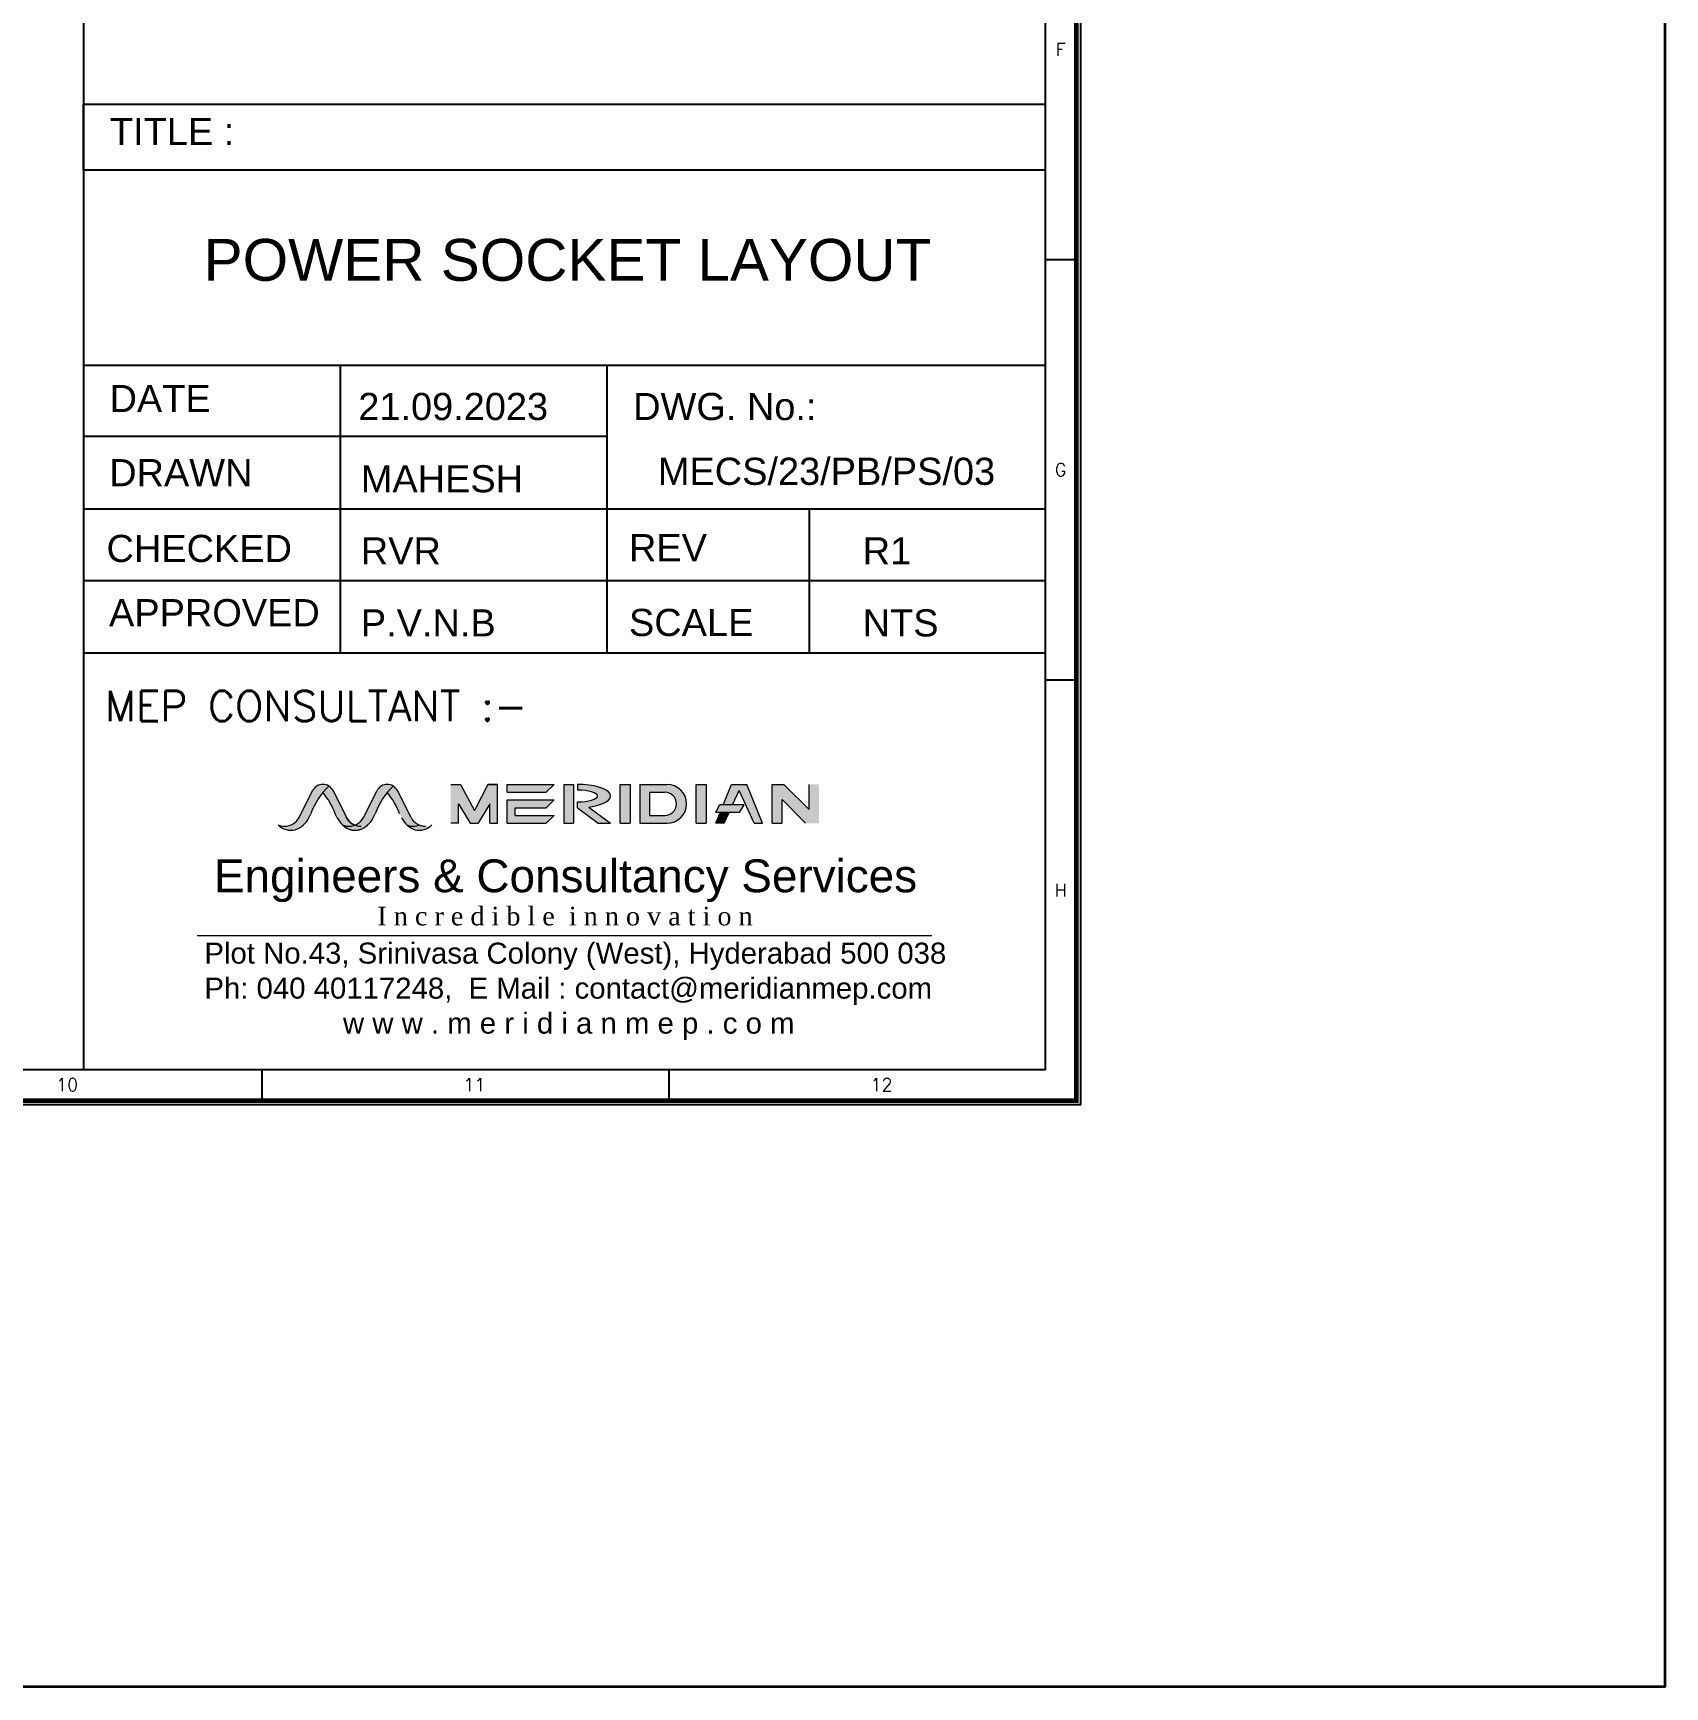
# Model space of a CAD drawing. Header units: millimetres. Extents: x 1327414 to 2124380, y -346496 to -91575.
# Drawn here: x 1668083 to 1685626, y -224422 to -206640 of the extents above; entities that cross this region are included whole.
import ezdxf
from ezdxf.enums import TextEntityAlignment as Align

# ---------------------------------------------------------------- set-up
doc = ezdxf.new("R2010")
doc.units = ezdxf.units.MM
doc.header["$LTSCALE"] = 600
doc.header["$MEASUREMENT"] = 0
doc.linetypes.add('Hidden 2mm', pattern=[3, 2, -0.9999999999999999])
for name, color, linetype, lineweight in [('AHU-N Ducting', 30, 'Continuous', 0), ('FURNITURE WALL', 8, 'Continuous', 0), ('P-Wall', 8, 'Continuous', 35)]:
    doc.layers.add(name, color=color, linetype=linetype, lineweight=lineweight)
doc.layers.add('AREA', color=193, linetype='Continuous', plot=False)
doc.layers.add('TITLE', color=7, linetype='Continuous')
doc.styles.add('ARIAL', font='')
doc.styles.add('IRFAN', font='romans.shx')
doc.styles.add('ROMANS', font='romans.shx')
doc.styles.get('ARIAL').set_extended_font_data('Arial')

# ---------------------------------------------------------------- blocks, each defined once
blk = doc.blocks.new('A$C66962185')
at = {"layer": 'TITLE'}
for q in [(360.7044688029871, -140930.6600881589), (2.142495829925183, -141176.0335827269)]:
    blk.add_line((360.7044688029871, -141176.0335827269), q, dxfattribs=at)
at = {"layer": 'TITLE', "color": 7}
for p, q in [((363, -141115.8379746834), (360.7044688029871, -141115.8379746834)), ((363, -141147.0835443037), (360.7044688029871, -141147.0835443037))]:
    blk.add_line(p, q, dxfattribs=at)
at = {"layer": 'TITLE', "color": 0}
for p, q in [((302.4744941054859, -141178.3291139239), (302.4744941054859, -141176.0335827269)), ((332.7372470527388, -141178.3291139239), (332.7372470527388, -141176.0335827269))]:
    blk.add_line(p, q, dxfattribs=at)
at = {"layer": 'TITLE', "color": 7, "const_width": 0.3550222037433294}
blk.add_lwpolyline([(363, -140928.3645569619), (363, -141178.3291139239), (0, -141178.3291139239), (0, -140928.3645569619)], close=True, dxfattribs=at)
at = {"layer": 'TITLE', "color": 7, "style": 'ROMANS'}
for s, p in [('F', (361.8279625197122, -141100.1904474917)), ('G', (361.8279625197122, -141131.436017112)), ('H', (361.8279625197122, -141162.6815867322))]:
    blk.add_text(s, height=0.9515322989103907, dxfattribs=at).set_placement(p, align=Align.MIDDLE)
at = {"layer": 'TITLE', "color": 0, "style": 'ROMANS'}
for s, p in [('10', (287.9883847098687, -141177.1468621627)), ('11', (318.2511376571216, -141177.1468621627)), ('12', (348.5138906043745, -141177.1468621627))]:
    blk.add_text(s, height=0.9515322989103907, dxfattribs=at).set_placement(p, align=Align.MIDDLE)
blk = doc.blocks.new('MECS')
at = {"layer": 'AHU-N Ducting', "lineweight": 0}
for color, points in [(160, [(0.5134121462452396, 0.9090535810691411, -0.2553419212210949), (0.5145768996701445, 0.912287291370199, -0.04684726477479713), (0.5216573496010881, 0.9294547023055619, -0.0266540477767965), (0.5336342063745128, 0.9523017867876555, -0.06718534236503344), (0.5556565003610188, 0.9834757225398514, -0.02764109542233903), (0.5738745622465666, 1.003062886091293), (0.5766256133007953, 1.006020680794153, 0.1721363590096927), (0.5505140324168423, 1.011612092831704, 0.2473140975325899), (0.5199152673609156, 0.990002997602848), (0.4721895616269332, 0.8959762340672447, -0.01800133279282137), (0.4702329186293511, 0.8924425501871536, -0.0319182612438929), (0.4661593275680615, 0.8865579408482758, -0.1070633264031905), (0.4578792062891825, 0.878103115775042, -0.06872213656597184), (0.4448145115283366, 0.8700396566532579, -0.1100815216467921), (0.4328884929311516, 0.8662964673627914, -0.04816773781383483), (0.4221518354338086, 0.8652597410154012, -0.2553419212163173), (0.4220358712937212, 0.8652596211915509, -0.1055217205860978), (0.4103804133107057, 0.8664834367568037, -0.05287384099970888), (0.3991274403419439, 0.8701487347559893, 0.0505486080439634), (0.4093426809361326, 0.8618595423592463, 0.1587901785350478), (0.4483361824497781, 0.8512470793146013, 0.02557253404743324), (0.4549705379184891, 0.8519151542827459, 0.05690113489080228), (0.4703863626932994, 0.8580222609840502, 0.0761280745923816), (0.4928284065502248, 0.8754018488679505, 0.05635508372328828), (0.5070302214118503, 0.8948318576810209)]), (150, [(0.5738745622465666, 1.003062886091293), (0.5556565003610187, 0.9834757225398514, -0.08871706839119002), (0.5985678696283647, 0.909053581069051), (0.606061486380822, 0.89483185768066, 0.0908047400681293), (0.6258840872999482, 0.8691652436534564, 0.09462166198594976), (0.6465687088664405, 0.8652597410154012, 0.09762620718751994), (0.6678649370783271, 0.8694578930597028, -0.1798615287096684), (0.6391234390957357, 0.8959762340672447), (0.5913977333575124, 0.9900029976114197, 0.1368225701357631), (0.5768519750966854, 1.005880687949675, 0.004232813224578386)]), (160, [(0.7385117872205167, 0.909053581069051, -0.2553419212210942), (0.7396765406437975, 0.9122872913701989, -0.04684726481615809), (0.7467569905745608, 0.9294547023055619, -0.02665404768153145), (0.7587338473479852, 0.9523017867876555, -0.06718534234561138), (0.7807561413347619, 0.9834757225398514, -0.02764109536567368), (0.7989742032197685, 1.003062886091293), (0.8017252542742679, 1.006020680794153, 0.1721363590409367), (0.7756136733902246, 1.011612092831704, 0.2473140974765855), (0.745014908334659, 0.990002997602848), (0.6972892026003155, 0.8959762340672448, -0.01800133322272931), (0.6953325596030944, 0.8924425501871536, -0.03191826041987842), (0.6912589685412633, 0.8865579408482758, -0.1070633264490754), (0.682978847262655, 0.878103115775042, -0.06872213649296112), (0.6699141525020799, 0.8700396566532579, -0.1100815216296278), (0.6579881339048046, 0.8662964673627914, -0.04816773779806645), (0.6472514764075519, 0.8652597410154012, -0.255341921221943), (0.6471355122674645, 0.8652596211915509, -0.1055217205828272), (0.6354800542840878, 0.8664834367568037, -0.05287384108011227), (0.6242270813156874, 0.8701487347559893, 0.05054860803605642), (0.6344423219093345, 0.8618595423592463, 0.1587901785338139), (0.6734358234232507, 0.8512470793146013, 0.02557253404859524), (0.6800701788916007, 0.8519151542827459, 0.05690113471568396), (0.6954860036670426, 0.8580222609840502, 0.07612807450989625), (0.717928047523968, 0.8754018488679502, 0.05635508364209714), (0.7321298623846912, 0.8948318576810209)]), (150, [(0.7989742032197685, 1.003062886091293), (0.7807561413347619, 0.9834757225398514, -0.08282162458354507), (0.824217065318585, 0.9090771159288699), (0.8311611273545652, 0.89483185768066, 0.09080474013754147), (0.8509837282734207, 0.8691652436534564, 0.09462166197700475), (0.8716683498401837, 0.8652597410154012, 0.09762620721910173), (0.892964578051529, 0.8694578930597028, -0.1798615287170576), (0.8642230800689376, 0.8959762340672447), (0.8164973743309851, 0.9900029976114196, 0.1368225702393618), (0.8019516160670905, 1.005880687950846, 0.004232813225302674)]), (1, [(1.030236444528139, 0.9438043992806316), (1.071119814834754, 0.8756654487700585), (1.098384609470751, 0.8756654487700585), (1.139267979777095, 0.9438043992806316), (1.139267979777095, 0.8756654487700585), (1.166523559981414, 0.8756654487700585), (1.166523559981414, 1.011943349791295), (1.132454084726353, 1.011943349791295), (1.085966086906956, 0.9199812081284943), (1.037050339579422, 1.011943349791295), (1.002980864324091, 1.011943349791295), (1.002980864324091, 0.8756654487700585), (1.030236444528139, 0.8756654487700585)]), (251, [(1.200593035236746, 1.011943349791295), (1.200593035236746, 0.9846877695869755), (1.336870936257982, 0.9846877695869755), (1.364126516462392, 1.011943349791295)]), (251, [(1.398195991717182, 0.8756654487700585), (1.432265466973055, 0.8756654487700585), (1.432265466973055, 1.011943349791295), (1.398195991717182, 1.011943349791295)]), (251, [(1.629868423453673, 1.011943349791295), (1.59579894819807, 1.011943349791295), (1.59579894819807, 0.8756654487700585), (1.629868423453673, 0.8756654487700585)]), (251, [(1.895610330445043, 1.011943349791295), (1.861540855189982, 1.011943349791295), (1.861540855189982, 0.8756654487700585), (1.895610330445043, 0.8756654487700585)]), (251, [(2.011446546313153, 0.99036134481426), (2.063858128663246, 0.8756654487700585), (2.093213286926021, 0.8756654487700585), (2.038702126517292, 1.011943349791295), (1.984190966108743, 1.011943349791295), (1.955601567173546, 0.9404698524534832), (1.988648066588688, 0.9404698524534832)]), (251, [(2.161352237436324, 0.9589543396937112), (2.243118978049192, 0.8756654487700585), (2.290816243406638, 0.8756654487700585), (2.290816243406638, 1.011943349791295), (2.256746768151036, 1.011943349791295), (2.256746768151036, 0.9240548263224531), (2.168166132487245, 1.011943349791295), (2.127282762180992, 1.011943349791295), (2.127282762180992, 0.8756654487700585), (2.161352237436324, 0.8756654487700585)]), (251, [(1.200593035236746, 0.9574321893827462), (1.200593035236746, 0.8756654487700585), (1.336870936257982, 0.8756654487700585), (1.364126516462392, 0.9029210289742877), (1.227848615441156, 0.9029210289742877), (1.227848615441156, 0.930176609178517), (1.336870936257982, 0.930176609178517), (1.364126516462392, 0.9574321893827462)]), (251, [(2.011446546313153, 0.9132142722493442), (2.027431130986065, 0.9404698524534832), (1.94330759580249, 0.9404698524534832), (1.929679805700646, 0.9132142722493442)]), (160, [(0.6891611652876872, 0.8652597410154012, -0.0976262072296877), (0.6678649370783271, 0.869457893059793, -0.09762620719819055), (0.6465687088664405, 0.8652597410154012, -0.09462166198179565), (0.6258840872999482, 0.8691652436534564, 0.08724935658190835), (0.6523345167657667, 0.8526558393570214, 0.254459848768571), (0.7121855603806347, 0.8701487347559893, -0.1060441435256518)]), (150, [(0.9142608062611598, 0.8652597410154012, -0.09762620721835909), (0.892964578051529, 0.8694578930597028, -0.09762620723901515), (0.8716683498401837, 0.8652597410154012, -0.09462166196312137), (0.85098372827315, 0.8691652436534564, 0.08724935651290076), (0.8774341577386077, 0.8526558393570214, 0.2544598487684749), (0.9372852013538366, 0.8701487347559893, -0.1060441435228862)]), (251, [(1.976193322036766, 0.9132142722493442), (1.944699335091728, 0.9132142722493442), (1.929679805700646, 0.8756654487700585), (1.95903496396306, 0.8756654487699682)])]:
    blk.add_hatch(color=color, dxfattribs=at).paths.add_polyline_path(points)
h = blk.add_hatch(color=251, dxfattribs=at)
edge = h.paths.add_edge_path()
edge.add_ellipse((1.445893257074899, 0.9710599794848609), major_axis=(-0.1158362158680351, 0), ratio=0.3529411764705883, start_angle=110.1798157566864, end_angle=270)
edge.add_line((1.445893257074899, 1.011943349791295), (1.445893257074899, 0.9915016646380779))
edge.add_ellipse((1.445893257074899, 0.9710599794848609), major_axis=(-0.07012065025681041, 0), ratio=0.2915216142222994, start_angle=90, end_angle=270, ccw=False)
edge.add_line((1.445893257074899, 0.9506182943317341), (1.445893257074899, 0.930176609178517))
edge.add_line((1.445893257074899, 0.930176609178517), (1.518865497210324, 0.8756654487699682))
edge.add_line((1.518865497210324, 0.8756654487700585), (1.561729472942829, 0.8756654487700585))
edge.add_line((1.561729472943099, 0.8756654487700585), (1.485852994268342, 0.9326862509446157))
h = blk.add_hatch(color=251, dxfattribs=at)
h.paths.add_polyline_path([(1.663937898709004, 0.8756654487700585), (1.759332429423987, 0.8756654487700586, 1.000000000016551), (1.759332429423987, 1.011943349791295), (1.663937898709004, 1.011943349791295)])
h.paths.add_polyline_path([(1.698007373964065, 0.9846877695869755), (1.751107687934599, 0.9846877695869753, -0.9999999999691073), (1.751107687934599, 0.9029210289742877), (1.698007373964065, 0.9029210289742877)], flags=16)
at = {"layer": 'AHU-N Ducting', "color": 160, "lineweight": 0}
for p, q in [((0.4721895616269332, 0.8959762340671544, -0.004746985392664118), (0.5199152673651564, 0.9900029976114196, -0.004746985392664118)), ((0.6972892026003155, 0.8959762340671544, -0.004746985392664118), (0.7450149083391703, 0.9900029976114196, -0.004746985392664118)), ((0.5070302214118503, 0.8948318576810209, -0.004746985392664118), (0.5134121462455102, 0.909053581069051, -0.004746985392664118)), ((0.7321298623846912, 0.8948318576810209, -0.004746985392664118), (0.7385117872186219, 0.909053581069051, -0.004746985392664118))]:
    blk.add_line(p, q, dxfattribs=at)
at = {"layer": 'AHU-N Ducting', "color": 150, "lineweight": 0}
for p, q in [((0.6391234390957357, 0.8959762340671544, -0.004746985392664118), (0.5913977333575124, 0.9900029976114196, -0.004746985392664118)), ((0.8642230800689376, 0.8959762340671544, -0.004746985392664118), (0.8164973743309851, 0.9900029976114196, -0.004746985392664118)), ((0.6060614863808219, 0.8948318576810209, -0.004746985392664118), (0.5985678696283647, 0.909053581069051, -0.004746985392664118))]:
    blk.add_line(p, q, dxfattribs=at)
at = {"layer": 'AHU-N Ducting', "color": 1, "lineweight": 0}
for p, q in [((1.002980864324091, 1.011943349791205, -0.004746985392664118), (1.037050339579422, 1.011943349791205, -0.004746985392664118)), ((1.037050339579422, 1.011943349791205, -0.004746985392664118), (1.085966086906956, 0.919981208128404, -0.004746985392664118)), ((1.132454084726353, 1.011943349791205, -0.004746985392664118), (1.085966086906956, 0.919981208128404, -0.004746985392664118)), ((1.166523559981414, 1.011943349791205, -0.004746985392664118), (1.132454084726353, 1.011943349791205, -0.004746985392664118)), ((1.134267582426063, 1.011943349791205, -0.004746985392664118), (1.161523162629841, 1.011943349791205, -0.004746985392664118)), ((1.166523559981414, 0.8756654487700585, -0.004746985392664118), (1.166523559981414, 1.011943349791205, -0.004746985392664118)), ((1.030236444528139, 0.9438043992806316, -0.004746985392664118), (1.071119814834754, 0.8756654487700585, -0.004746985392664118)), ((1.030236444528139, 0.8756654487700585, -0.004746985392664118), (1.030236444528139, 0.9438043992806316, -0.004746985392664118)), ((1.030236444528139, 0.8756654487700585, -0.004746985392664118), (1.030236444528139, 0.9438043992806316, -0.004746985392664118)), ((1.139267979777095, 0.9438043992806316, -0.004746985392664118), (1.098384609470751, 0.8756654487700585, -0.004746985392664118)), ((1.139267979777095, 0.8756654487700585, -0.004746985392664118), (1.139267979777095, 0.9438043992806316, -0.004746985392664118)), ((1.139267979777095, 0.8756654487700585, -0.004746985392664118), (1.139267979777095, 0.9438043992806316, -0.004746985392664118)), ((1.030236444528139, 0.8756654487700585, -0.004746985392664118), (1.002980864324091, 0.8756654487700585, -0.004746985392664118)), ((1.071119814834754, 0.8756654487700585, -0.004746985392664118), (1.098384609470751, 0.8756654487700585, -0.004746985392664118)), ((1.139267979777095, 0.8756654487700585, -0.004746985392664118), (1.166523559981414, 0.8756654487700585, -0.004746985392664118))]:
    blk.add_line(p, q, dxfattribs=at)
at = {"layer": 'AHU-N Ducting', "color": 251, "lineweight": 0}
for p, q in [((1.200593035236746, 1.011943349791205, -0.004746985392664118), (1.364126516462392, 1.011943349791205, -0.004746985392664118)), ((1.200593035236746, 0.9846877695869755, -0.004746985392664118), (1.200593035236746, 1.011943349791205, -0.004746985392664118)), ((1.200593035236746, 0.9846877695869755, -0.004746985392664118), (1.336870936257982, 0.9846877695869755, -0.004746985392664118)), ((1.336870936257982, 0.9846877695869755, -0.004746985392664118), (1.364126516462392, 1.011943349791205, -0.004746985392664118)), ((1.398195991717182, 1.011943349791205, -0.004746985392664118), (1.432265466973055, 1.011943349791205, -0.004746985392664118)), ((1.398195991717182, 1.011943349791205, -0.004746985392664118), (1.398195991717182, 0.8756654487700585, -0.004746985392664118)), ((1.432265466973055, 1.011943349791205, -0.004746985392664118), (1.432265466973055, 0.8756654487700585, -0.004746985392664118)), ((1.445893257074899, 1.011943349791205, -0.004746985392664118), (1.445893257074899, 0.9915016646380779, -0.004746985392664118)), ((1.59579894819807, 1.011943349791205, -0.004746985392664118), (1.629868423453673, 1.011943349791205, -0.004746985392664118)), ((1.59579894819807, 0.8756654487700585, -0.004746985392664118), (1.59579894819807, 1.011943349791205, -0.004746985392664118)), ((1.629868423453673, 1.011943349791205, -0.004746985392664118), (1.629868423453673, 0.8756654487700585, -0.004746985392664118)), ((1.663937898709004, 1.011943349791205, -0.004746985392664118), (1.759332429423987, 1.011943349791205, -0.004746985392664118)), ((1.663937898709004, 1.011943349791205, -0.004746985392664118), (1.663937898709004, 0.8756654487700585, -0.004746985392664118)), ((1.698007373964065, 0.9846877695869755, -0.004746985392664118), (1.751107687934599, 0.9846877695869755, -0.004746985392664118)), ((1.698007373964065, 0.9846877695869755, -0.004746985392664118), (1.698007373964065, 0.9029210289742877, -0.004746985392664118)), ((1.861540855189982, 1.011943349791205, -0.004746985392664118), (1.895610330445043, 1.011943349791205, -0.004746985392664118)), ((1.861540855189982, 0.8756654487700585, -0.004746985392664118), (1.861540855189982, 1.011943349791205, -0.004746985392664118)), ((1.895610330445043, 1.011943349791205, -0.004746985392664118), (1.895610330445043, 0.8756654487700585, -0.004746985392664118)), ((1.955601567173546, 0.9404698524534832, -0.004746985392664118), (1.984190966108743, 1.011943349791205, -0.004746985392664118)), ((1.984190966108743, 1.011943349791205, -0.004746985392664118), (2.038702126517292, 1.011943349791205, -0.004746985392664118)), ((1.988648066588688, 0.9404698524534832, -0.004746985392664118), (2.011446546313153, 0.9903613448141697, -0.004746985392664118)), ((2.063858128663246, 0.8756654487700585, -0.004746985392664118), (2.011446546313153, 0.9903613448141697, -0.004746985392664118)), ((2.093213286926021, 0.8756654487700585, -0.004746985392664118), (2.038702126517292, 1.011943349791205, -0.004746985392664118)), ((2.127282762180992, 1.011943349791205, -0.004746985392664118), (2.168166132487245, 1.011943349791205, -0.004746985392664118)), ((2.127282762180992, 0.8756654487700585, -0.004746985392664118), (2.127282762180992, 1.011943349791205, -0.004746985392664118)), ((2.168166132487245, 1.011943349791205, -0.004746985392664118), (2.256746768151036, 0.9240548263223628, -0.004746985392664118)), ((2.256746768151036, 0.9240548263223628, -0.004746985392664118), (2.256746768151036, 1.011943349791205, -0.004746985392664118)), ((1.200593035236746, 0.9574321893827462, -0.004746985392664118), (1.364126516462392, 0.9574321893827462, -0.004746985392664118)), ((1.200593035236746, 0.8756654487700585, -0.004746985392664118), (1.200593035236746, 0.9574321893827462, -0.004746985392664118)), ((1.227848615441156, 0.930176609178517, -0.004746985392664118), (1.336870936257982, 0.930176609178517, -0.004746985392664118)), ((1.227848615441156, 0.9029210289742877, -0.004746985392664118), (1.227848615441156, 0.930176609178517, -0.004746985392664118)), ((1.336870936257982, 0.930176609178517, -0.004746985392664118), (1.364126516462392, 0.9574321893827462, -0.004746985392664118)), ((1.445893257074899, 0.930176609178517, -0.004746985392664118), (1.445893257074899, 0.9506182943317341, -0.004746985392664118)), ((1.445893257074899, 0.930176609178517, -0.004746985392664118), (1.518865497210324, 0.8756654487700585, -0.004746985392664118)), ((1.485852994268342, 0.9326862509445254, -0.004746985392664118), (1.561729472943099, 0.8756654487700585, -0.004746985392664118)), ((1.929679805700646, 0.913214272249254, -0.004746985392664118), (1.94330759580249, 0.9404698524534832, -0.004746985392664118)), ((2.027431130986065, 0.9404698524534832, -0.004746985392664118), (1.94330759580249, 0.9404698524534832, -0.004746985392664118)), ((2.027431130986065, 0.9404698524534832, -0.004746985392664118), (2.011446546313153, 0.913214272249254, -0.004746985392664118)), ((2.243118978049192, 0.8756654487700585, -0.004746985392664118), (2.161352237436324, 0.9589543396937112, -0.004746985392664118)), ((2.161352237436324, 0.8756654487700585, -0.004746985392664118), (2.161352237436324, 0.9589543396937112, -0.004746985392664118)), ((1.200593035236746, 0.8756654487700585, -0.004746985392664118), (1.336870936257982, 0.8756654487700585, -0.004746985392664118)), ((1.227848615441156, 0.9029210289742877, -0.004746985392664118), (1.364126516462392, 0.9029210289742877, -0.004746985392664118)), ((1.336870936257982, 0.8756654487700585, -0.004746985392664118), (1.364126516462392, 0.9029210289742877, -0.004746985392664118)), ((1.398195991717182, 0.8756654487700585, -0.004746985392664118), (1.432265466973055, 0.8756654487700585, -0.004746985392664118)), ((1.518865497210324, 0.8756654487700585, -0.004746985392664118), (1.561729472943099, 0.8756654487700585, -0.004746985392664118)), ((1.59579894819807, 0.8756654487700585, -0.004746985392664118), (1.629868423453673, 0.8756654487700585, -0.004746985392664118)), ((1.663937898709004, 0.8756654487700585, -0.004746985392664118), (1.759332429423987, 0.8756654487700585, -0.004746985392664118)), ((1.698007373964065, 0.9029210289742877, -0.004746985392664118), (1.751107687934599, 0.9029210289742877, -0.004746985392664118)), ((1.861540855189982, 0.8756654487700585, -0.004746985392664118), (1.895610330445043, 0.8756654487700585, -0.004746985392664118)), ((2.011446546313153, 0.913214272249254, -0.004746985392664118), (1.929679805700646, 0.913214272249254, -0.004746985392664118)), ((1.929679805700646, 0.8756654487700585, -0.004746985392664118), (1.944699335091728, 0.913214272249254, -0.004746985392664118)), ((1.95903496396306, 0.8756654487700585, -0.004746985392664118), (1.929679805700646, 0.8756654487700585, -0.004746985392664118)), ((1.95903496396306, 0.8756654487700585, -0.004746985392664118), (1.976193322036766, 0.913214272249254, -0.004746985392664118)), ((2.063858128663246, 0.8756654487700585, -0.004746985392664118), (2.093213286926021, 0.8756654487700585, -0.004746985392664118)), ((2.127282762180992, 0.8756654487700585, -0.004746985392664118), (2.161352237436324, 0.8756654487700585, -0.004746985392664118))]:
    blk.add_line(p, q, dxfattribs=at)
at = {"layer": 'AHU-N Ducting', "color": 251, "lineweight": 0, "ltscale": 0.85}
blk.add_line((0.1165964656020151, 0.4833313661174543, -0.006142948281450891), (2.68551955399356, 0.4833313661174543, -0.006142948281450891), dxfattribs=at)
at = {"layer": 'AHU-N Ducting', "color": 160, "lineweight": 0}
for centre, radius, start, end in [((0.7417863587136924, 0.8286218616061071, -0.004746985392664118), 0.2421240227987888, 132.9373247437187, 160.5981108453346), ((0.5556565003610187, 0.9718616141967287, -0.004746985392664118), 0.04008173559447583, 90, 153.0887549731676), ((0.5556565003610187, 0.9718616141967287, -0.004746985392664118), 0.04008173559447583, 26.91124502665905, 90), ((0.9668859996868943, 0.8286218616061071, -0.004746985392664118), 0.2421240227987888, 132.9373247436885, 160.5981108453417), ((0.7807561413347619, 0.9718616141967287, -0.004746985392664118), 0.04008173559447583, 90, 153.0887549740909), ((0.7807561413347619, 0.9718616141967287, -0.004746985392664118), 0.04008173559447583, 26.9112450267741, 90), ((0.4451264544360147, 0.9163969157858594, -0.004746985392664118), 0.06522885516514892, 225.1547600332335, 282.2607170516237), ((0.4220358712937212, 0.9213740510237451, -0.004746985392664118), 0.05611442983226616, 245.9053689520779, 270.1184055559717), ((0.4221518354329064, 0.9213741708475954, -0.004746985392664118), 0.05611442983226616, 270, 333.0887549734891), ((0.4248646360879693, 0.9399832544318715, -0.004746985392664118), 0.0937541041238935, 291.3377566141106, 331.210451532663), ((0.6860544255190815, 0.9361233508373039, -0.004746985392664118), 0.09002142922125515, 207.3022954123794, 248.0018617736689), ((0.670226095409397, 0.9163969157858594, -0.004746985392664118), 0.06522885516514892, 225.1547600329532, 282.2607170509705), ((0.6471355122674645, 0.9213740510237451, -0.004746985392664118), 0.05611442983226616, 245.9053689516664, 270.1184055552347), ((0.6472514764061083, 0.9213741708475954, -0.004746985392664118), 0.05611442983226616, 270, 333.0887549734892), ((0.6661865462871954, 0.9163969157858594, -0.004746985392664118), 0.06522885516514892, 257.8079966377897, 314.8452399662061), ((0.6890452011507577, 0.9213740510237451, -0.004746985392664118), 0.05611442983226616, 245.9053689520779, 270.1184055559717), ((0.6499642770614419, 0.9399832544318715, -0.004746985392664118), 0.0937541041238935, 291.3377566141106, 331.2104515326365)]:
    blk.add_arc(centre, radius, start, end, dxfattribs=at)
at = {"layer": 'AHU-N Ducting', "color": 150, "lineweight": 0}
for centre, radius, start, end in [((0.3690451605166651, 0.8262944286522125, -0.004746985392664118), 0.2439871949649071, 19.82781570482793, 40.10717689340409), ((0.5794150909876963, 0.815966263139685, -0.004746985392664118), 0.2619115070846747, 20.82439840783155, 39.75939779118104), ((0.6464527447271652, 0.9213740510237451, -0.004746985392664118), 0.05611442983226616, 248.4970917656522, 270.1184055559715), ((0.6891611652900331, 0.9252262753390927, -0.004746985392664118), 0.0599665343237634, 206.9112450265108, 270), ((0.6891611652900331, 0.9213741708475954, -0.004746985392664118), 0.05611442983226616, 206.9112450267169, 270), ((0.6891611652900331, 0.9213741708475954, -0.004746985392664118), 0.05611442983226616, 206.9112450267169, 270), ((0.6465687088664405, 0.9213741708475954, -0.004746985392664118), 0.05611442983226616, 270, 292.3036001438938), ((0.9111540664921931, 0.9361233508373039, -0.004746985392664118), 0.09002142922125515, 207.3022954123795, 248.0018617736689), ((0.8715523857009084, 0.9213740510237451, -0.004746985392664118), 0.05611442983226616, 248.4970917649847, 270.1184055553267), ((0.9142608062634155, 0.9213741708475954, -0.004746985392664118), 0.05611442983226616, 206.9112450265108, 270), ((0.8716683498392815, 0.9213741708475954, -0.004746985392664118), 0.05611442983226616, 270, 292.3036001446803), ((0.8912861872601268, 0.9163969157858594, -0.004746985392664118), 0.06522885516514892, 257.7392829491069, 314.8452399670468), ((0.9141448421242304, 0.9213740510237451, -0.004746985392664118), 0.05611442983226616, 245.9053689520778, 270.1184055558794)]:
    blk.add_arc(centre, radius, start, end, dxfattribs=at)
at = {"layer": 'AHU-N Ducting', "color": 251, "lineweight": 0}
for centre, radius in [((1.751107687934599, 0.9438043992806316, -0.004746985392664118), 0.04088337030636534), ((1.759332429423987, 0.9438043992806316, -0.004746985392664118), 0.0681389505106089)]:
    blk.add_arc(centre, radius, 270, 90, dxfattribs=at)
for major_axis, ratio, start_param in [((-0.1158362158680351, 0), 0.3529411764705883, 1.923000554194905), ((-0.07012065025681041, 0), 0.2915216142222994, 1.570796326794897)]:
    blk.add_ellipse((1.445893257074899, 0.9710599794848609, -0.004746985392664118), major_axis=major_axis, ratio=ratio, start_param=start_param, end_param=4.71238898038469, dxfattribs=at)
at = {"layer": 'AHU-N Ducting', "color": 251, "lineweight": 0, "attachment_point": 1, "style": 'ARIAL'}
for s, insert, char_height, width in [('{\\C1;Engineers & Consultancy Services \\P}', (0.1749155116136762, 0.7493232539108021, -0.01458950216844587), 0.11475, 24.25437425909253), ('{\\C252;Plot No.43, Srinivasa Colony (West), Hyderabad 500 038\\PPh: 040 40117248,  E Mail : contact@meridianmep.com\\P                 w w w . m e r i d i a n m e p . c o m }', (0.14136276644183, 0.4583226879356062, -0.006142948281450891), 0.07344, 2.63264250269352)]:
    blk.add_mtext(s, dxfattribs=dict(at, insert=insert, char_height=char_height, width=width))
at = {"layer": 'AHU-N Ducting', "color": 251, "lineweight": 0, "ltscale": 0.85, "insert": (1.402428089641869, 0.5507002547054753, -0.005528653453305802), "char_height": 0.0651762882177883, "attachment_point": 5, "line_spacing_factor": 0.6, "style": 'ARIAL'}
blk.add_mtext('{\\FBatang|c0;\\C5;I n c r e d i b l e  i n n o v a t i o n\\P}', dxfattribs=at)

msp = doc.modelspace()

# ---------------------------------------------------------------- linework, layer by layer
at = {"ltscale": 2}
for p, q in [((1668625.118917404, -210208.7067323892), (1678967.071593594, -210208.7067324131)), ((1668625.118917404, -213303.0441611434), (1678967.071593594, -213303.0441611673))]:
    msp.add_line(p, q, dxfattribs=at)
for p, q in [((1671388.643478424, -213303.0441611401), (1671388.643478424, -210203.5475225848)), ((1674252.72352383, -210203.5475225881), (1674252.72352383, -213303.0441611434)), ((1674252.72352383, -210978.5935383132), (1668625.118917428, -210978.5935383132)), ((1668625.118917428, -211753.63955404), (1678967.071593601, -211753.63955404)), ((1676430.980312368, -213303.0441611434), (1676430.980312347, -211753.63955404)), ((1678967.071593601, -212528.3418575971), (1668625.118917428, -212528.3418575971))]:
    msp.add_line(p, q)
at = {"layer": 'AREA'}
for points in [[(1626747.408279523, -181916.0400007403), (1679344.112301964, -181916.0400007403), (1679344.112301964, -218162.5549147001), (1626747.408279523, -218162.5549147001)], [(1626792.408279523, -181961.0400007403), (1679299.112301964, -181961.0400007403), (1679299.112301964, -218117.5549147001), (1626792.408279523, -218117.5549147001)]]:
    msp.add_lwpolyline(points, close=True, dxfattribs=at)
at = {"layer": 'P-Wall', "color": 30, "true_color": 0xf8991e}
msp.add_lwpolyline([(1619189.098102587, -174998.8580140677), (1685626.417109282, -174998.8580140677), (1685626.417109282, -224422.1167756764), (1619189.098102587, -224422.1167756764)], close=True, dxfattribs=at)
at = {"layer": 'TITLE'}
msp.add_line((1668625.118917425, -182293.0807067066), (1668625.118917414, -217785.5142080307), dxfattribs=at)
msp.add_lwpolyline([(1668625.118917417, -207403.9049106823), (1678963.308954277, -207403.9049106823), (1678963.308954277, -208113.3885406879), (1668625.118917417, -208113.3885406879)], close=True, dxfattribs=at)

# ---------------------------------------------------------------- block references
at = {"layer": 'FURNITURE WALL', "linetype": 'Hidden 2mm', "xscale": 3074.176363470179, "yscale": 3074.176363470179, "zscale": 3074.176363470179}
msp.add_blockref('MECS', (1669490.040404476, -217828.2256104318, 18.88450640885521), dxfattribs=at)
at = {"layer": 'TITLE', "xscale": 144.6465675549349, "yscale": 144.6465665108379, "zscale": 144.6465669265092}
msp.add_blockref('A$C66962185', (1626792.408279523, 20202843.01715146), dxfattribs=at)

# ---------------------------------------------------------------- texts
at = {"lineweight": 9, "style": 'IRFAN'}
msp.add_text('MEP CONSULTANT :-', height=323.0518922825568, dxfattribs=at).set_placement((1668855.421279764, -214036.6420825994, 24.89409305182214))
at = {"layer": 'TITLE', "color": 7, "style": 'ARIAL'}
for s, p in [('TITLE :', (1668909.177897805, -207843.0137036457)), ('21.09.2023', (1671579.011395548, -210800.5713113355)), ('DWG. No.:', (1674534.314390062, -210800.6087758312)), ('MAHESH', (1671606.135564563, -211577.5856134941)), ('RVR', (1671606.135564563, -212352.6316292169)), ('REV', (1674489.27133752, -212318.5158260443)), ('R1', (1677001.919421675, -212352.6316292275)), ('P.V.N.B', (1671606.135564563, -213127.3339327743)), ('SCALE', (1674489.27133752, -213122.6284220497)), ('NTS', (1677001.919421675, -213127.3339327776))]:
    msp.add_text(s, height=291.9018363373251, dxfattribs=at).set_placement(p)
at = {"layer": 'TITLE', "style": 'ARIAL'}
msp.add_text('POWER SOCKET LAYOUT', height=450, dxfattribs=at).set_placement((1673828.211740326, -209302.9555391937, -1163.083531069545), align=Align.CENTER)
at = {"layer": 'TITLE', "color": 7, "style": 'ARIAL'}
for s, p in [('DATE', (1669448.456806155, -210568.9590396307)), ('DRAWN ', (1669727.672138402, -211366.0310903292)), ('CHECKED', (1669869.005777998, -212180.8581015449)), ('APPROVED', (1670032.227048158, -212871.603443296))]:
    msp.add_text(s, height=291.9018363373251, dxfattribs=at).set_placement(p, align=Align.MIDDLE_CENTER)
msp.add_text('MECS/23/PB/PS/03', height=291.9018363373251, dxfattribs=at).set_placement((1676612.839598203, -211497.2207406409), align=Align.CENTER)

doc.saveas('drawing.dxf')
